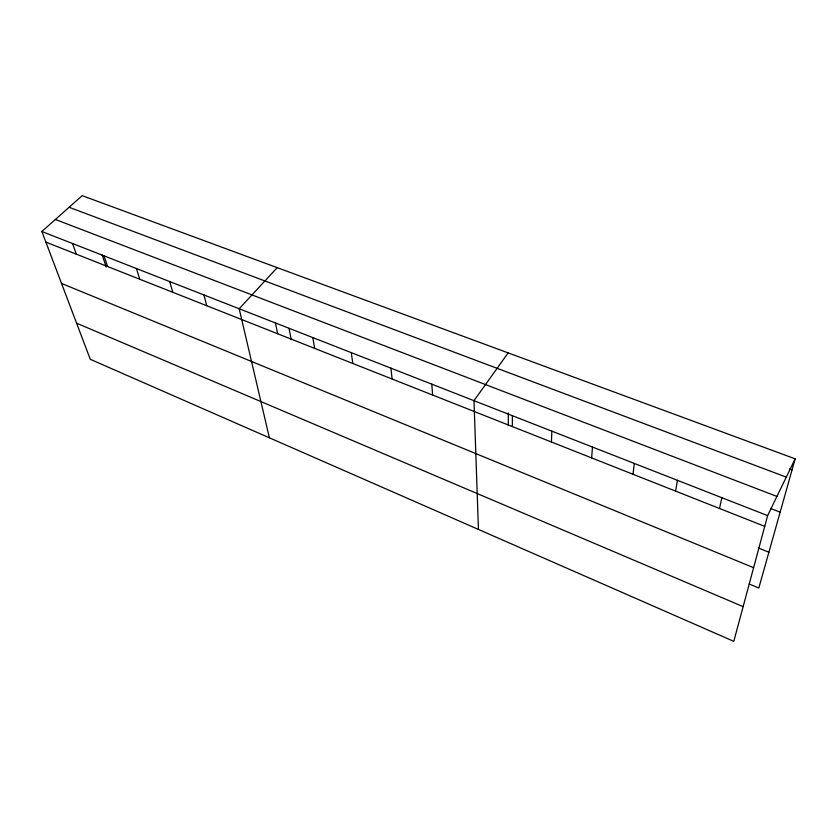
<?xml version="1.0" encoding="UTF-8"?>
<svg xmlns="http://www.w3.org/2000/svg" width="837" height="837" viewBox="0 0 837 837"><rect width="100%" height="100%" fill="white"/><g stroke="black" fill="none" stroke-linecap="round" stroke-linejoin="round"><path stroke-width="1.26" d="M512.359 426.567L512.37 415.696M551.426 442.009L551.855 431.16M591.623 457.912L592.491 447.063M633.002 474.265L634.331 463.436M675.605 491.12L677.426 480.312M719.506 508.467L721.839 497.701M795.15 458.833L767.623 515.623L733.787 641.351L90.281 359.303L41.85 231.514L82.183 195.649L795.15 458.833L758.824 588.013L749.188 583.996M508.143 352.89L473.993 400.672L478.45 529.444M277.225 267.641L239.183 308.759L269.399 437.814M789.605 468.908L792.064 469.819M69.115 207.273L786.278 477.132M55.399 219.461L776.924 496.435M770.521 508.436L780.147 512.181M41.85 231.514L767.623 515.623M45.868 242.113L764.736 526.358M758.238 547.932L768.889 552.221M61.519 283.429L753.614 567.685M76.585 323.187L743.13 606.637M72.526 243.515L76.324 254.155M102.145 254.961L106.226 267.066M104.029 255.85L107.607 266.522M136.41 268.531L139.748 279.234M169.712 281.567L172.788 292.301M203.946 294.969L206.76 305.725M275.446 322.956L277.664 333.764M289.016 328.303L291.234 339.686M312.787 337.573L314.691 348.401M351.268 352.639L352.816 363.478M390.921 368.154L392.103 379.015M431.808 384.162L432.603 395.033M508.3 412.85L508.331 425.541"/></g></svg>
